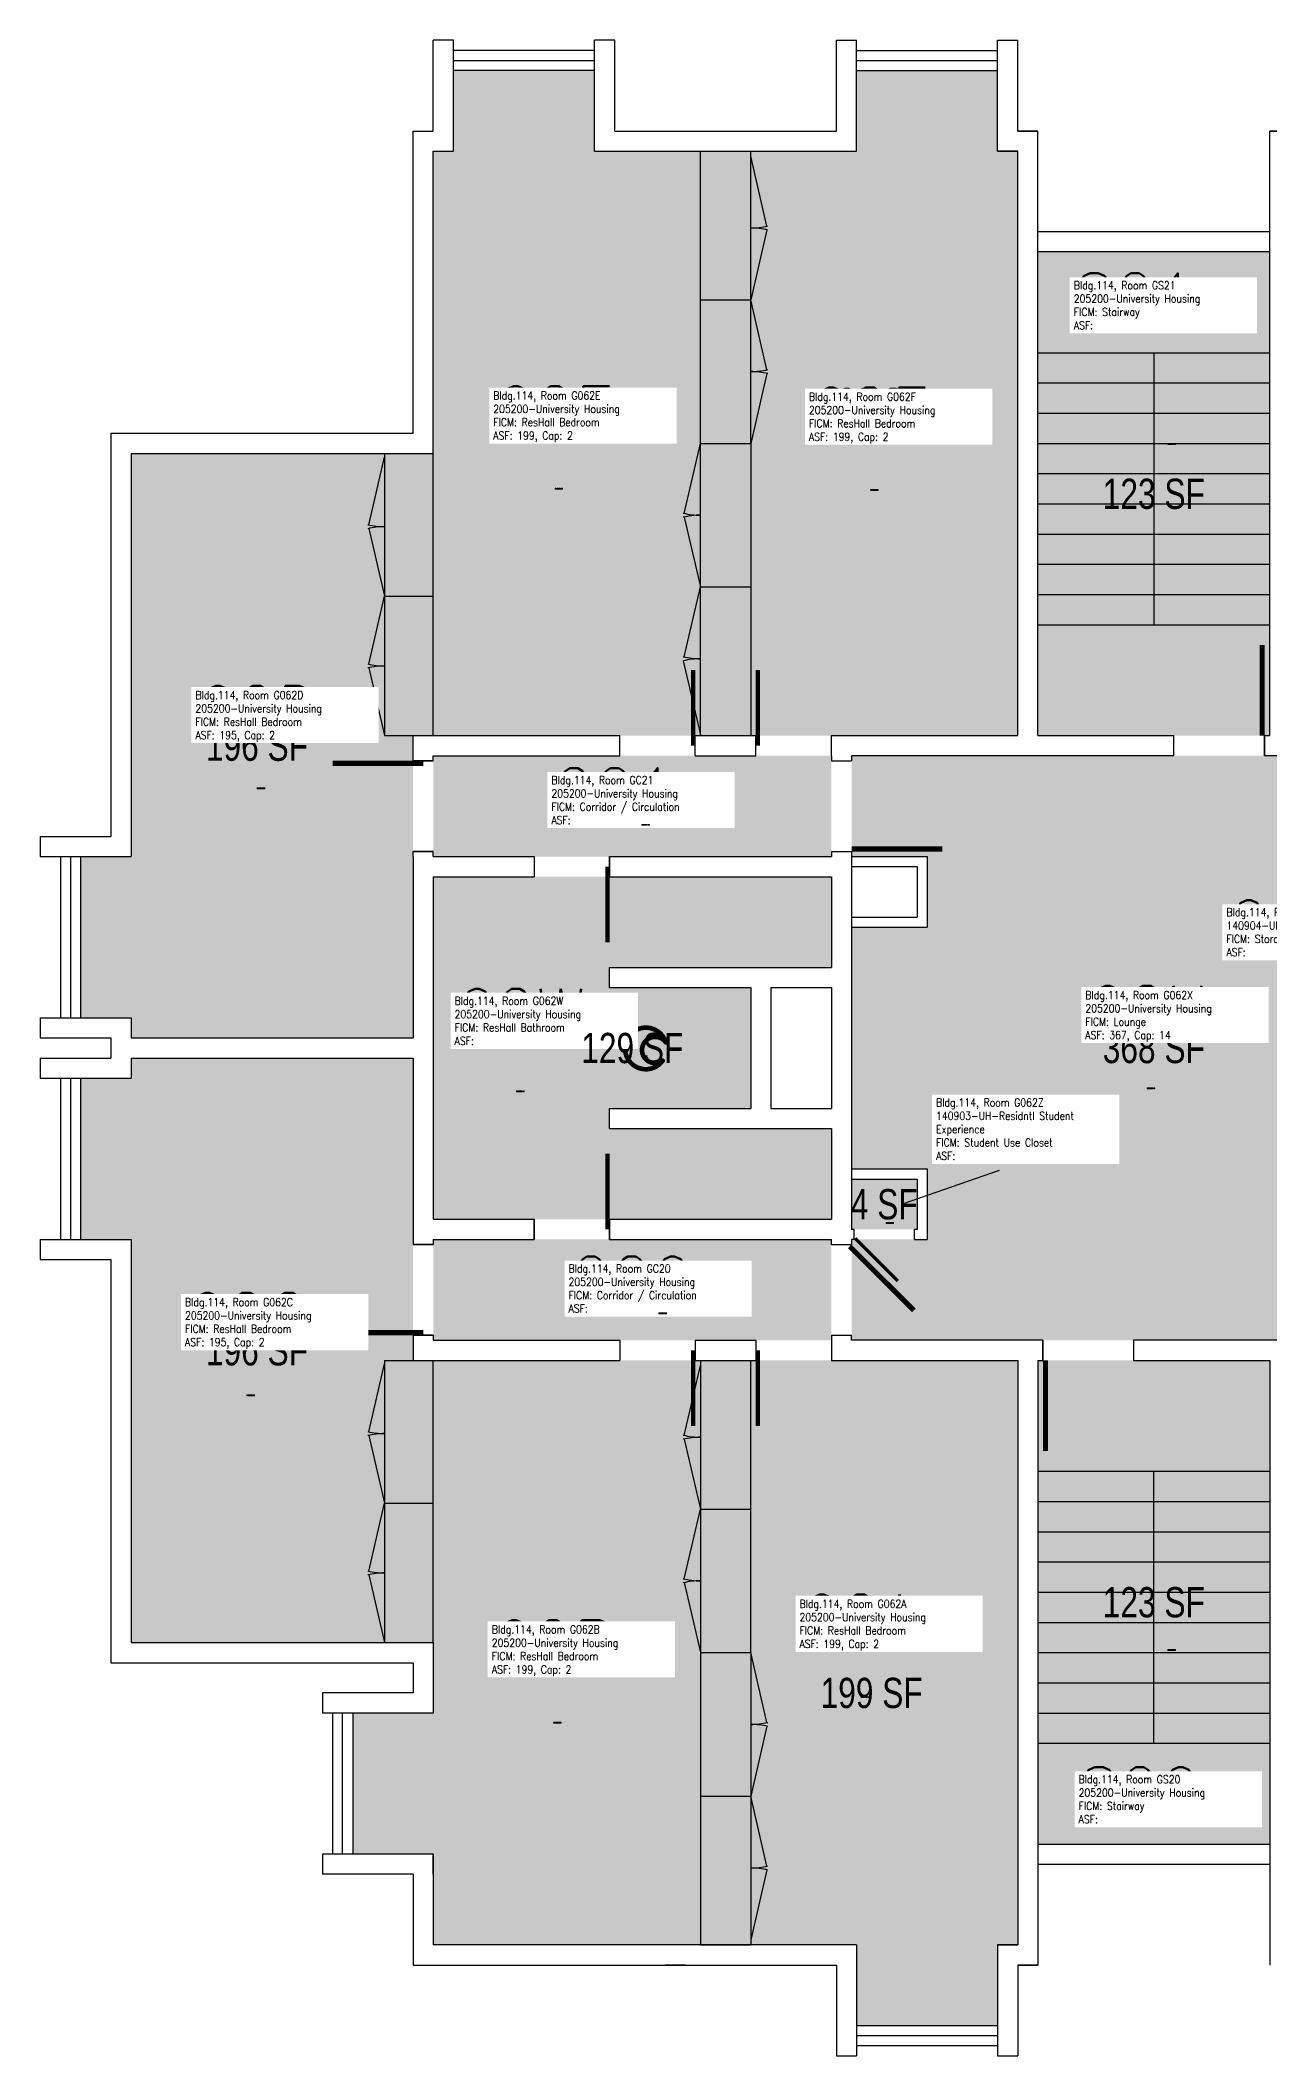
# Model space of a CAD drawing. Header units: inches. Extents: x 0 to 3624, y 0 to 3392.
# Drawn here: x 2740 to 3228, y 2592 to 3392 of the extents above; entities that cross this region are included whole.
import ezdxf
from ezdxf.enums import TextEntityAlignment as Align

# ---------------------------------------------------------------- set-up
doc = ezdxf.new("R2010")
doc.units = ezdxf.units.IN
doc.header["$LTSCALE"] = 10
doc.header["$MEASUREMENT"] = 0
doc.layers.get('0').update_dxf_attribs({"linetype": 'CONTINUOUS'})
for name, color, linetype in [('A-DOOR', 2, 'CONTINUOUS'), ('A-FLOR', 3, 'CONTINUOUS'), ('A-GLAZ', 1, 'CONTINUOUS'), ('A-GLAZ-SILL', 2, 'CONTINUOUS'), ('A-IDEN-ICON', 4, 'CONTINUOUS'), ('A-IDEN-RNUM', 7, 'CONTINUOUS'), ('A-IDEN-SNUM', 4, 'CONTINUOUS'), ('A-IDEN-VNUM', 4, 'CONTINUOUS'), ('A-WALL', 5, 'CONTINUOUS'), ('AREA-TEXT', 3, 'CONTINUOUS'), ('Rooms-Category-Color', 7, 'CONTINUOUS'), ('Rooms-College-Color', 7, 'CONTINUOUS'), ('Rooms-Department-Color', 7, 'CONTINUOUS'), ('Rooms-Division-Color', 7, 'CONTINUOUS'), ('Rooms-Information', 7, 'CONTINUOUS')]:
    doc.layers.add(name, color=color, linetype=linetype)
doc.styles.add('AREA', font='arial.ttf', dxfattribs={"width": 0.75, "height": 12})
doc.styles.add('ROOMSNUMBER', font='txt.shx', dxfattribs={"height": 0.03})
doc.styles.add('ROOMVNUMBER', font='simplex.shx', dxfattribs={"width": 0.85})

# ---------------------------------------------------------------- blocks, each defined once
blk = doc.blocks.new('CPBATH')
at = {"color": 0, "linetype": 'ByBlock', "const_width": 0.0127}
for points in [[(0.0571, 0.0168, 0.861492), (-0.0551, 0, 1)], [(-0.0551, 0, 0.726902), (0.0487, -0.0337, 1)], [(0.0571, 0.0168, 0.729002), (-0.0084, -0.0042, 1)], [(-0.0084, -0.0042, 0.609468), (0.0487, -0.0337, 1)]]:
    blk.add_lwpolyline(points, format="xyb", dxfattribs=at)
at = {"color": 0, "linetype": 'ByBlock', "const_width": 0.00637}
for points in [[(0.0544, 0.0152, 1), (0.0599, 0.0184, 1)], [(0.0459, -0.0353, 1), (0.0515, -0.0321, 1)]]:
    blk.add_lwpolyline(points, format="xyb", close=True, dxfattribs=at)

msp = doc.modelspace()

# ---------------------------------------------------------------- hatches: boundary and pattern name
at = {"layer": 'Rooms-Category-Color', "true_color": 0x728ef3}
for points in [[(2896, 3116), (2896, 3348), (2904, 3348), (2904, 3380), (2960, 3380), (2960, 3348), (3012, 3348), (3012, 3116)], [(3128, 3116), (3128, 3348), (3120, 3348), (3120, 3380), (3064, 3380), (3064, 3348), (3012, 3348), (3012, 3116)], [(2888, 2996), (2888, 3116), (2896, 3116), (2896, 3228), (2776, 3228), (2776, 3068), (2756, 3068), (2756, 3004), (2776, 3004), (2776, 2996)], [(3302, 2944), (3302, 3040), (3272.01, 3040), (3272, 3068), (3302, 3068), (3302, 3108), (3062, 3108), (3062, 3068), (3092, 3068), (3092, 3040), (3062, 3040), (3062, 2944), (3092, 2944), (3092, 2916), (3062, 2916), (3062, 2876), (3302, 2876), (3302, 2914), (3302, 2940), (3276, 2940), (3276, 2916), (3272, 2916), (3272, 2944)], [(2896, 3060), (2896, 2924), (3054, 2924), (3054, 2960), (2966, 2960), (2966, 2968), (3022, 2968), (3022, 3016), (2966, 3016), (2966, 3024), (3054, 3024), (3054, 3060)], [(2888, 2988), (2888, 2868), (2896, 2868), (2896, 2756), (2776, 2756), (2776, 2916), (2756, 2916), (2756, 2980), (2776, 2980), (2776, 2988)], [(3062, 2940), (3062, 2920), (3088, 2920), (3088, 2940)], [(2896, 2868), (2896, 2728), (2864, 2728), (2864, 2672), (2896, 2672), (2896, 2636), (3012, 2636), (3012, 2868)], [(3128, 2868), (3128, 2636), (3120, 2636), (3120, 2604), (3064, 2604), (3064, 2636), (3012, 2636), (3012, 2868)]]:
    msp.add_hatch(color=171, dxfattribs=at).paths.add_polyline_path(points)
at = {"layer": 'Rooms-Category-Color', "true_color": 0xadadad}
for points in [[(3136, 3116), (3228, 3116), (3228, 3308), (3136, 3308)], [(2896, 3068), (2896, 3108), (3054, 3108), (3054, 3068)], [(2896, 2876), (2896, 2916), (3054, 2916), (3054, 2876)], [(3136, 2676), (3228, 2676), (3228, 2868), (3136, 2868)]]:
    msp.add_hatch(color=253, dxfattribs=at).paths.add_polyline_path(points)
at = {"layer": 'Rooms-College-Color', "true_color": 0xadadad}
for points in [[(2896, 3116), (2896, 3348), (2904, 3348), (2904, 3380), (2960, 3380), (2960, 3348), (3012, 3348), (3012, 3116)], [(3128, 3116), (3128, 3348), (3120, 3348), (3120, 3380), (3064, 3380), (3064, 3348), (3012, 3348), (3012, 3116)], [(3136, 3116), (3228, 3116), (3228, 3308), (3136, 3308)], [(2888, 2996), (2888, 3116), (2896, 3116), (2896, 3228), (2776, 3228), (2776, 3068), (2756, 3068), (2756, 3004), (2776, 3004), (2776, 2996)], [(2896, 3068), (2896, 3108), (3054, 3108), (3054, 3068)], [(3302, 2944), (3302, 3040), (3272.01, 3040), (3272, 3068), (3302, 3068), (3302, 3108), (3062, 3108), (3062, 3068), (3092, 3068), (3092, 3040), (3062, 3040), (3062, 2944), (3092, 2944), (3092, 2916), (3062, 2916), (3062, 2876), (3302, 2876), (3302, 2914), (3302, 2940), (3276, 2940), (3276, 2916), (3272, 2916), (3272, 2944)], [(2896, 3060), (2896, 2924), (3054, 2924), (3054, 2960), (2966, 2960), (2966, 2968), (3022, 2968), (3022, 3016), (2966, 3016), (2966, 3024), (3054, 3024), (3054, 3060)], [(2888, 2988), (2888, 2868), (2896, 2868), (2896, 2756), (2776, 2756), (2776, 2916), (2756, 2916), (2756, 2980), (2776, 2980), (2776, 2988)], [(3062, 2940), (3062, 2920), (3088, 2920), (3088, 2940)], [(2896, 2876), (2896, 2916), (3054, 2916), (3054, 2876)], [(2896, 2868), (2896, 2728), (2864, 2728), (2864, 2672), (2896, 2672), (2896, 2636), (3012, 2636), (3012, 2868)], [(3128, 2868), (3128, 2636), (3120, 2636), (3120, 2604), (3064, 2604), (3064, 2636), (3012, 2636), (3012, 2868)], [(3136, 2676), (3228, 2676), (3228, 2868), (3136, 2868)]]:
    msp.add_hatch(color=253, dxfattribs=at).paths.add_polyline_path(points)
at = {"layer": 'Rooms-Department-Color', "true_color": 0x604aed}
for points in [[(2896, 3116), (2896, 3348), (2904, 3348), (2904, 3380), (2960, 3380), (2960, 3348), (3012, 3348), (3012, 3116)], [(3128, 3116), (3128, 3348), (3120, 3348), (3120, 3380), (3064, 3380), (3064, 3348), (3012, 3348), (3012, 3116)], [(2888, 2996), (2888, 3116), (2896, 3116), (2896, 3228), (2776, 3228), (2776, 3068), (2756, 3068), (2756, 3004), (2776, 3004), (2776, 2996)], [(3302, 2944), (3302, 3040), (3272.01, 3040), (3272, 3068), (3302, 3068), (3302, 3108), (3062, 3108), (3062, 3068), (3092, 3068), (3092, 3040), (3062, 3040), (3062, 2944), (3092, 2944), (3092, 2916), (3062, 2916), (3062, 2876), (3302, 2876), (3302, 2914), (3302, 2940), (3276, 2940), (3276, 2916), (3272, 2916), (3272, 2944)], [(2896, 3060), (2896, 2924), (3054, 2924), (3054, 2960), (2966, 2960), (2966, 2968), (3022, 2968), (3022, 3016), (2966, 3016), (2966, 3024), (3054, 3024), (3054, 3060)], [(2888, 2988), (2888, 2868), (2896, 2868), (2896, 2756), (2776, 2756), (2776, 2916), (2756, 2916), (2756, 2980), (2776, 2980), (2776, 2988)], [(3062, 2940), (3062, 2920), (3088, 2920), (3088, 2940)], [(2896, 2868), (2896, 2728), (2864, 2728), (2864, 2672), (2896, 2672), (2896, 2636), (3012, 2636), (3012, 2868)], [(3128, 2868), (3128, 2636), (3120, 2636), (3120, 2604), (3064, 2604), (3064, 2636), (3012, 2636), (3012, 2868)]]:
    msp.add_hatch(color=173, dxfattribs=at).paths.add_polyline_path(points)
at = {"layer": 'Rooms-Department-Color', "true_color": 0xacacac}
for points in [[(3136, 3116), (3228, 3116), (3228, 3308), (3136, 3308)], [(2896, 3068), (2896, 3108), (3054, 3108), (3054, 3068)], [(2896, 2876), (2896, 2916), (3054, 2916), (3054, 2876)], [(3136, 2676), (3228, 2676), (3228, 2868), (3136, 2868)]]:
    msp.add_hatch(color=253, dxfattribs=at).paths.add_polyline_path(points)
at = {"layer": 'Rooms-Division-Color', "true_color": 0x604aed}
for points in [[(2896, 3116), (2896, 3348), (2904, 3348), (2904, 3380), (2960, 3380), (2960, 3348), (3012, 3348), (3012, 3116)], [(3128, 3116), (3128, 3348), (3120, 3348), (3120, 3380), (3064, 3380), (3064, 3348), (3012, 3348), (3012, 3116)], [(2888, 2996), (2888, 3116), (2896, 3116), (2896, 3228), (2776, 3228), (2776, 3068), (2756, 3068), (2756, 3004), (2776, 3004), (2776, 2996)], [(3302, 2944), (3302, 3040), (3272.01, 3040), (3272, 3068), (3302, 3068), (3302, 3108), (3062, 3108), (3062, 3068), (3092, 3068), (3092, 3040), (3062, 3040), (3062, 2944), (3092, 2944), (3092, 2916), (3062, 2916), (3062, 2876), (3302, 2876), (3302, 2914), (3302, 2940), (3276, 2940), (3276, 2916), (3272, 2916), (3272, 2944)], [(2896, 3060), (2896, 2924), (3054, 2924), (3054, 2960), (2966, 2960), (2966, 2968), (3022, 2968), (3022, 3016), (2966, 3016), (2966, 3024), (3054, 3024), (3054, 3060)], [(2888, 2988), (2888, 2868), (2896, 2868), (2896, 2756), (2776, 2756), (2776, 2916), (2756, 2916), (2756, 2980), (2776, 2980), (2776, 2988)], [(3062, 2940), (3062, 2920), (3088, 2920), (3088, 2940)], [(2896, 2868), (2896, 2728), (2864, 2728), (2864, 2672), (2896, 2672), (2896, 2636), (3012, 2636), (3012, 2868)], [(3128, 2868), (3128, 2636), (3120, 2636), (3120, 2604), (3064, 2604), (3064, 2636), (3012, 2636), (3012, 2868)]]:
    msp.add_hatch(color=173, dxfattribs=at).paths.add_polyline_path(points)
at = {"layer": 'Rooms-Division-Color', "true_color": 0xadadad}
for points in [[(3136, 3116), (3228, 3116), (3228, 3308), (3136, 3308)], [(2896, 3068), (2896, 3108), (3054, 3108), (3054, 3068)], [(2896, 2876), (2896, 2916), (3054, 2916), (3054, 2876)], [(3136, 2676), (3228, 2676), (3228, 2868), (3136, 2868)]]:
    msp.add_hatch(color=253, dxfattribs=at).paths.add_polyline_path(points)

# ---------------------------------------------------------------- linework, layer by layer
at = {"layer": 'A-DOOR'}
for points in [[(3225, 3116, 2, 2, 0), (3225, 3152, 0, 0, 0.414214), (3190, 3116, 0, 0, 0.814237)], [(2999.17, 3112, 1.67, 1.67, 0), (2999.17, 3142, 0, 0, 0.414214), (2970, 3112, 0, 0, 0.814237)], [(3024.83, 3112, 1.67, 1.67, 0), (3024.83, 3142, 0, 0, -0.414214), (3054, 3112, 0, 0, -0.814237)], [(2892, 3105, 2, 2, 0), (2856, 3105, 0, 0, 0.414214), (2892, 3070, 0, 0, 0.814237)], [(3062, 3071, 2, 2, 0), (3098, 3071, 0, 0, 0.414214), (3062, 3106, 0, 0, 0.814237)], [(2965.17, 3064, 1.67, 1.67, 0), (2965.17, 3034, 0, 0, -0.414214), (2936, 3064, 0, 0, -0.814237)], [(2965.17, 2920, 1.67, 1.67, 0), (2965.17, 2950, 0, 0, 0.414214), (2936, 2920, 0, 0, 0.814237)], [(2892, 2879, 2, 2, 0), (2856, 2879, 0, 0, -0.414214), (2892, 2914, 0, 0, -0.814237)], [(3061.29, 2913.29, 2, 2, 0), (3086.75, 2887.84, 0, 0, -0.195255), (3062, 2877.79, 0, 0, -0.195255)], [(3063.47, 2916.47, 1.33, 1.33, 0), (3080.44, 2899.5, 0, 0, 0.195255), (3087.14, 2916, 0, 0, 0.195255)], [(2999.17, 2872, 1.67, 1.67, 0), (2999.17, 2842, 0, 0, -0.414214), (2970, 2872, 0, 0, -0.814237)], [(3024.83, 2872, 1.67, 1.67, 0), (3024.83, 2842, 0, 0, 0.414214), (3054, 2872, 0, 0, 0.814237)], [(3139, 2868, 2, 2, 0), (3139, 2832, 0, 0, 0.414214), (3174, 2868, 0, 0, 0.814237)]]:
    msp.add_lwpolyline(points, format="xyseb", dxfattribs=at)
at = {"layer": 'A-FLOR'}
for p, q in [((3002, 3348), (3022, 3348)), ((3002, 3232), (3002, 3348)), ((3022, 3232), (3022, 3348)), ((3028.41, 3318.23), (3022, 3346)), ((3028.41, 3316.77), (3022, 3289)), ((3002, 3289), (3022, 3289)), ((3028.41, 3261.23), (3022, 3289)), ((3136, 3268), (3228, 3268)), ((3182, 3268), (3182, 3160)), ((3028.41, 3259.77), (3022, 3232)), ((3136, 3256), (3228, 3256)), ((3136, 3244), (3228, 3244)), ((2870.38, 3199.64), (2876.6, 3226.58)), ((2876.6, 3228), (2896, 3228)), ((2876.6, 3228), (2876.6, 3171.29)), ((2876.6, 3226.58), (2876.6, 3171.29)), ((2896, 3116), (2896, 3228)), ((2995.59, 3204.23), (3002, 3232)), ((3002, 3232), (3022, 3232)), ((3002, 3175), (3002, 3232)), ((3022, 3232), (3022, 3116)), ((3136, 3232), (3228, 3232)), ((3136, 3220), (3228, 3220)), ((2995.59, 3202.77), (3002, 3175)), ((3136, 3208), (3228, 3208)), ((2870.38, 3198.23), (2876.6, 3171.29)), ((3136, 3196), (3228, 3196)), ((3136, 3184), (3228, 3184)), ((2870.38, 3144.35), (2876.6, 3171.29)), ((2876.6, 3171.29), (2896, 3171.29)), ((2876.6, 3171.29), (2876.6, 3116)), ((2995.59, 3147.23), (3002, 3175)), ((3002, 3175), (3022, 3175)), ((3002, 3116), (3002, 3175)), ((3002, 3118), (3002, 3175)), ((3136, 3172), (3228, 3172)), ((3136, 3160), (3228, 3160)), ((2995.23, 3145.68), (3002, 3116.37)), ((2870.38, 3142.94), (2876.6, 3116)), ((2876.6, 3116), (2896, 3116)), ((2870.38, 2839.64), (2876.6, 2866.58)), ((2876.6, 2868), (2896, 2868)), ((2876.6, 2868), (2876.6, 2811.29)), ((2876.6, 2866.58), (2876.6, 2811.29)), ((2896, 2756), (2896, 2868)), ((2995.59, 2838.23), (3002, 2866)), ((3002, 2868), (3002, 2809)), ((3002, 2866), (3002, 2809)), ((3022, 2752), (3022, 2868)), ((2870.38, 2838.23), (2876.6, 2811.29)), ((2995.59, 2836.77), (3002, 2809)), ((3136, 2824), (3228, 2824)), ((3182, 2716), (3182, 2824)), ((2870.38, 2784.35), (2876.6, 2811.29)), ((2876.6, 2811.29), (2896, 2811.29)), ((2876.6, 2811.29), (2876.6, 2756)), ((2995.59, 2781.23), (3002, 2809)), ((3002, 2809), (3022, 2809)), ((3002, 2809), (3002, 2752)), ((3136, 2812), (3228, 2812)), ((3136, 2800), (3228, 2800)), ((3136, 2788), (3228, 2788)), ((2870.38, 2782.94), (2876.6, 2756)), ((2995.59, 2779.77), (3002, 2752)), ((3136, 2776), (3228, 2776)), ((3136, 2764), (3228, 2764)), ((2876.6, 2756), (2896, 2756)), ((3002, 2752), (3022, 2752)), ((3002, 2752), (3002, 2636)), ((3028.41, 2724.23), (3022, 2752)), ((3022, 2752), (3022, 2636)), ((3136, 2752), (3228, 2752)), ((3136, 2740), (3228, 2740)), ((3028.41, 2722.77), (3022, 2695)), ((3136, 2728), (3228, 2728)), ((3136, 2716), (3228, 2716)), ((3002, 2695), (3022, 2695)), ((3028.41, 2667.23), (3022, 2695)), ((3028.41, 2665.77), (3022, 2638)), ((3002, 2636), (3022, 2636))]:
    msp.add_line(p, q, dxfattribs=at)
for centre, radius, start, end in [((3022, 3346), 28.5, 270, 283.7374), ((3022, 3289), 28.5, 76.2626, 90), ((3022, 3289), 28.5, 270, 283.7374), ((3022, 3232), 28.5, 76.2626, 90), ((3002, 3232), 28.5, 256.2626, 270), ((3002, 3175), 28.5, 90, 103.7374), ((2876.6, 3226.58), 27.64, 256.2626, 270), ((2876.6, 3171.29), 27.64, 90, 103.7374), ((2876.6, 3171.29), 27.64, 256.2626, 270), ((3002, 3175), 28.5, 256.2626, 270), ((3002, 3118), 28.5, 90, 103.7374), ((2876.6, 3116), 27.64, 90, 103.7374), ((2876.6, 2866.58), 27.64, 256.2626, 270), ((2876.6, 2811.29), 27.64, 90, 103.7374), ((3002, 2866), 28.5, 256.2626, 270), ((3002, 2809), 28.5, 90, 103.7374), ((2876.6, 2811.29), 27.64, 256.2626, 270), ((2876.6, 2756), 27.64, 90, 103.7374), ((3002, 2809), 28.5, 256.2626, 270), ((3002, 2752), 28.5, 90, 103.7374), ((3022, 2752), 28.5, 270, 283.7374), ((3022, 2695), 28.5, 76.2626, 90), ((3022, 2695), 28.5, 270, 283.7374), ((3022, 2638), 28.5, 76.2626, 90)]:
    msp.add_arc(centre, radius, start, end, dxfattribs=at)
at = {"layer": 'A-GLAZ'}
for p, q in [((2904, 3384), (2960, 3384)), ((3064, 3384), (3120, 3384)), ((2752, 3068), (2752, 3004)), ((2752, 2980), (2752, 2916)), ((2860, 2672), (2860, 2728)), ((3064, 2600), (3120, 2600))]:
    msp.add_line(p, q, dxfattribs=at)
at = {"layer": 'A-GLAZ-SILL'}
for p, q in [((2960, 3388), (2904, 3388)), ((3064, 3388), (3120, 3388)), ((2960, 3380), (2904, 3380)), ((3064, 3380), (3120, 3380)), ((2748, 3068), (2748, 3004)), ((2756, 3068), (2756, 3004)), ((2748, 2980), (2748, 2916)), ((2756, 2980), (2756, 2916)), ((2856, 2728), (2856, 2672)), ((2864, 2728), (2864, 2672)), ((3064, 2604), (3120, 2604)), ((3064, 2596), (3120, 2596))]:
    msp.add_line(p, q, dxfattribs=at)
at = {"layer": 'A-IDEN-VNUM'}
msp.add_lwpolyline([(3120.55, 2943.43), (3082.86, 2930.28)], dxfattribs=at)
at = {"layer": 'A-WALL'}
for p, q in [((2896, 3356), (2896, 3392)), ((2904, 3392), (2896, 3392)), ((2904, 3348), (2904, 3392)), ((2960, 3348), (2960, 3392)), ((2968, 3392), (2960, 3392)), ((2968, 3356), (2968, 3392)), ((3056, 3356), (3056, 3392)), ((3056, 3392), (3064, 3392)), ((3064, 3348), (3064, 3392)), ((3120, 3348), (3120, 3392)), ((3120, 3392), (3128, 3392)), ((3128, 3356), (3128, 3392)), ((2888, 3236), (2888, 3356)), ((2888, 3356), (2896, 3356)), ((2968, 3356), (3056, 3356)), ((3136, 3356), (3128, 3356)), ((3128, 3356), (3136, 3356)), ((3136, 3356), (3128, 3356)), ((3128, 3356), (3136, 3356)), ((3136, 3116), (3136, 3356)), ((3228, 3116), (3228, 3356)), ((3228, 3356), (3236, 3356)), ((3236, 3356), (3228, 3356)), ((3228, 3356), (3236, 3356)), ((3236, 3356), (3228, 3356)), ((2896, 3228), (2896, 3348)), ((2896, 3348), (2904, 3348)), ((2960, 3348), (3064, 3348)), ((3128, 3348), (3120, 3348)), ((3120, 3348), (3128, 3348)), ((3128, 3348), (3120, 3348)), ((3120, 3348), (3128, 3348)), ((3128, 3116), (3128, 3348)), ((3228, 3316), (3136, 3316)), ((3228, 3308), (3136, 3308)), ((2768, 3236), (2768, 3076)), ((2768, 3236), (2888, 3236)), ((2776, 3228), (2776, 3068)), ((2776, 3228), (2896, 3228)), ((2888, 3108), (2888, 3116)), ((2888, 3116), (2970, 3116)), ((2970, 3108), (2970, 3116)), ((2970, 3108), (2970, 3116)), ((3000, 3116), (3024, 3116)), ((3000, 3108), (3000, 3116)), ((3000, 3108), (3000, 3116)), ((3024, 3108), (3024, 3116)), ((3024, 3108), (3024, 3116)), ((3054, 3116), (3128, 3116)), ((3054, 3108), (3054, 3116)), ((3054, 3108), (3054, 3116)), ((3136, 3116), (3190, 3116)), ((3190, 3108), (3190, 3116)), ((3226, 3116), (3226, 3108)), ((3226, 3108), (3226, 3116)), ((3226, 3116), (3228, 3116)), ((2888, 3106), (2888, 3108)), ((2888, 3106), (2896, 3106)), ((2896, 3106), (2888, 3106)), ((2896, 3108), (2970, 3108)), ((2896, 3106), (2896, 3108)), ((3000, 3108), (3024, 3108)), ((3054, 3108), (3054, 3106)), ((3054, 3106), (3062, 3106)), ((3062, 3108), (3062, 3106)), ((3190, 3108), (3062, 3108)), ((3302, 3108), (3226, 3108)), ((2740, 3076), (2768, 3076)), ((2740, 3076), (2740, 3068)), ((2740, 3068), (2776, 3068)), ((2888, 3070), (2896, 3070)), ((2888, 3068), (2888, 3070)), ((2896, 3070), (2888, 3070)), ((2888, 3068), (2888, 2996)), ((2896, 3068), (2896, 3070)), ((2896, 3068), (2936, 3068)), ((2936, 3068), (2936, 3060)), ((2936, 3068), (2936, 3060)), ((2966, 3068), (3054, 3068)), ((2966, 3060), (2966, 3068)), ((2966, 3068), (2966, 3060)), ((3054, 3070), (3054, 3068)), ((3054, 3070), (3062, 3070)), ((3062, 3070), (3062, 2920)), ((3062, 3068), (3092, 3068)), ((3092, 3068), (3092, 3040)), ((2896, 3060), (2896, 2924)), ((2896, 3060), (2936, 3060)), ((2966, 3060), (3054, 3060)), ((3054, 3060), (3054, 3024)), ((3062, 3064), (3088, 3064)), ((3088, 3064), (3088, 3044)), ((3062, 3044), (3088, 3044)), ((3062, 3040), (3092, 3040)), ((2966, 3024), (3054, 3024)), ((2966, 3016), (2966, 3024)), ((2966, 3016), (3022, 3016)), ((3022, 3016), (3022, 2968)), ((3030, 3016), (3030, 2968)), ((3030, 3016), (3054, 3016)), ((3054, 3016), (3054, 2968)), ((2740, 3004), (2740, 2996)), ((2740, 3004), (2776, 3004)), ((2776, 3004), (2776, 2996)), ((2740, 2996), (2768, 2996)), ((2768, 2996), (2768, 2988)), ((2776, 2996), (2888, 2996)), ((2740, 2988), (2768, 2988)), ((2740, 2988), (2740, 2980)), ((2776, 2988), (2888, 2988)), ((2776, 2988), (2776, 2980)), ((2888, 2988), (2888, 2916)), ((2740, 2980), (2776, 2980)), ((2966, 2968), (3022, 2968)), ((2966, 2960), (2966, 2968)), ((3030, 2968), (3054, 2968)), ((2966, 2960), (3054, 2960)), ((3054, 2960), (3054, 2924)), ((3062, 2944), (3092, 2944)), ((3062, 2940), (3088, 2940)), ((3088, 2940), (3088, 2920)), ((3092, 2944), (3092, 2916)), ((2896, 2924), (2936, 2924)), ((2936, 2924), (2936, 2916)), ((2936, 2916), (2936, 2924)), ((2966, 2924), (3054, 2924)), ((2966, 2924), (2966, 2916)), ((2966, 2916), (2966, 2924)), ((2740, 2916), (2776, 2916)), ((2740, 2916), (2740, 2908)), ((2776, 2916), (2776, 2756)), ((2888, 2916), (2888, 2914)), ((2888, 2914), (2896, 2914)), ((2896, 2914), (2888, 2914)), ((2896, 2916), (2936, 2916)), ((2896, 2916), (2896, 2914)), ((2966, 2916), (3054, 2916)), ((3054, 2914), (3054, 2916)), ((3054, 2914), (3062, 2914)), ((3063, 2920), (3062, 2920)), ((3063, 2916), (3062, 2916)), ((3062, 2916), (3062, 2914)), ((3063, 2916), (3063, 2920)), ((3087, 2916), (3087, 2920)), ((3088, 2920), (3087, 2920)), ((3087, 2916), (3092, 2916)), ((2740, 2908), (2768, 2908)), ((2768, 2908), (2768, 2748)), ((2888, 2878), (2896, 2878)), ((2888, 2878), (2888, 2876)), ((2896, 2878), (2888, 2878)), ((2888, 2876), (2888, 2868)), ((2896, 2878), (2896, 2876)), ((2896, 2876), (2970, 2876)), ((2970, 2876), (2970, 2868)), ((2970, 2876), (2970, 2868)), ((3000, 2876), (3000, 2868)), ((3000, 2876), (3024, 2876)), ((3000, 2876), (3000, 2868)), ((3024, 2876), (3024, 2868)), ((3024, 2876), (3024, 2868)), ((3054, 2878), (3054, 2868)), ((3054, 2878), (3062, 2878)), ((3054, 2876), (3054, 2868)), ((3062, 2876), (3062, 2878)), ((3138, 2876), (3062, 2876)), ((3138, 2868), (3138, 2876)), ((3138, 2876), (3138, 2868)), ((3302, 2876), (3174, 2876)), ((3174, 2876), (3174, 2868)), ((2888, 2868), (2970, 2868)), ((3000, 2868), (3024, 2868)), ((3054, 2868), (3128, 2868)), ((3128, 2868), (3128, 2636)), ((3136, 2868), (3138, 2868)), ((3136, 2868), (3136, 2628)), ((3174, 2868), (3228, 2868)), ((3228, 2868), (3228, 2628)), ((2776, 2756), (2896, 2756)), ((2896, 2756), (2896, 2728)), ((2896, 2756), (2896, 2728)), ((2768, 2748), (2888, 2748)), ((2888, 2748), (2888, 2736)), ((2888, 2748), (2888, 2736)), ((2888, 2736), (2852, 2736)), ((2852, 2736), (2852, 2728)), ((2896, 2728), (2852, 2728)), ((3136, 2676), (3228, 2676)), ((2896, 2672), (2852, 2672)), ((2852, 2672), (2852, 2664)), ((2896, 2664), (2896, 2672)), ((2896, 2672), (2896, 2636)), ((2896, 2672), (2896, 2636)), ((3136, 2668), (3228, 2668)), ((2888, 2664), (2852, 2664)), ((2888, 2664), (2888, 2628)), ((2888, 2664), (2888, 2628)), ((3064, 2636), (2896, 2636)), ((3064, 2636), (3064, 2592)), ((3128, 2636), (3120, 2636)), ((3120, 2636), (3128, 2636)), ((3128, 2636), (3120, 2636)), ((3120, 2636), (3120, 2592)), ((2888, 2628), (3056, 2628)), ((2996, 2628, -0.04), (2988, 2628, -0.04)), ((3056, 2628), (3056, 2592)), ((3136, 2628), (3128, 2628)), ((3128, 2628), (3136, 2628)), ((3136, 2628), (3128, 2628)), ((3128, 2628), (3128, 2592)), ((3056, 2592), (3064, 2592)), ((3120, 2592), (3128, 2592))]:
    msp.add_line(p, q, dxfattribs=at)

# ---------------------------------------------------------------- block references
at = {"layer": 'A-IDEN-ICON', "xscale": 144, "yscale": 144, "zscale": 144}
msp.add_blockref('CPBATH', (2980.05, 2991.82), dxfattribs=at)

# ---------------------------------------------------------------- texts
at = {"layer": 'A-IDEN-RNUM', "style": 'ROOMSNUMBER'}
for s, p in [('0S21-00', (3187.51, 3231.54)), ('0062-E0', (2944.28, 3213.8)), ('0062-F0', (3069.56, 3213.34)), ('0062-D0', (2826.05, 3094.89)), ('0C21-00', (2978.69, 3080.42)), ('0062-X0', (3179.31, 2975.84)), ('0062-W0', (2928.93, 2974.59)), ('0062-Z0', (3075.67, 2922.38)), ('0C20-00', (2985.49, 2886.51)), ('0062-C0', (2821.91, 2853.93)), ('0S20-00', (3187.51, 2752.83)), ('0062-A0', (3065.83, 2734.17)), ('0062-B0', (2943.69, 2724.01))]:
    msp.add_text(s, height=0.36, dxfattribs=at).set_placement(p)
at = {"layer": 'A-IDEN-SNUM', "style": 'ROOMSNUMBER'}
for s, p in [('1140GS2100', (3187.51, 3231.54)), ('1140G062E0', (2944.28, 3213.8)), ('1140G062F0', (3069.56, 3213.34)), ('1140G062D0', (2826.05, 3094.89)), ('1140GC2100', (2978.69, 3080.42)), ('1140G062X0', (3179.31, 2975.84)), ('1140G062W0', (2928.93, 2974.59)), ('1140G062Z0', (3075.67, 2922.38)), ('1140GC2000', (2985.49, 2886.51)), ('1140G062C0', (2821.91, 2853.93)), ('1140GS2000', (3187.51, 2752.83)), ('1140G062A0', (3065.83, 2734.17)), ('1140G062B0', (2943.69, 2724.01))]:
    msp.add_text(s, height=0.36, dxfattribs=at).set_placement(p)
at = {"layer": 'A-IDEN-VNUM', "style": 'ROOMVNUMBER', "width": 0.85}
for s, p in [('S21', (3150.25, 3277.27)), ('62E', (2919.81, 3232.46)), ('62F', (3045.09, 3232)), ('62D', (2801.58, 3113.54)), ('C21', (2942.88, 3080.88)), ('62U', (3210.83, 3028.42)), ('62X', (3154.83, 2994.49)), ('62W', (2904.46, 2993.25)), ('62Z', (3095.56, 2947.59)), ('C20', (2949.67, 2886.98)), ('62C', (2797.44, 2872.58)), ('62A', (3041.36, 2752.83)), ('62B', (2919.22, 2742.66)), ('S20', (3152.15, 2684.24))]:
    msp.add_text(s, height=22.238, dxfattribs=at).set_placement(p)
at = {"layer": 'AREA-TEXT', "style": 'AREA', "width": 0.75}
for s, p in [('199 SF', (2954, 3248)), ('199 SF', (3070, 3248)), ('123 SF', (3182, 3212)), ('196 SF', (2826, 3112)), ('44 SF', (2975, 3088)), ('129 SF', (2975, 2992)), ('368 SF', (3182, 2992)), ('4 SF', (3075, 2930)), ('44 SF', (2975, 2896)), ('196 SF', (2826, 2872)), ('123 SF', (3182, 2772)), ('199 SF', (2938, 2752)), ('199 SF', (3070, 2736))]:
    msp.add_text(s, height=12, dxfattribs=at).set_placement(p, align=Align.MIDDLE_CENTER)

# ---------------------------------------------------------------- next in the draw order: texts
at = {"layer": 'Rooms-Information', "char_height": 3.1768, "width": 71.1604, "attachment_point": 7, "style": 'ROOMVNUMBER', "bg_fill": 3, "box_fill_scale": 1.5, "bg_fill_color": 256, "bg_fill_true_color": 13158600, "bg_fill_transparency": 0}
for s, insert in [('Bldg.114, Room GS21^M^J205200-University Housing^M^JFICM: Stairway^M^JASF: ', (3150.25, 3277.27)), ('Bldg.114, Room G062E^M^J205200-University Housing^M^JFICM: ResHall Bedroom^M^JASF: 199, Cap: 2', (2919.81, 3232.46)), ('Bldg.114, Room G062F^M^J205200-University Housing^M^JFICM: ResHall Bedroom^M^JASF: 199, Cap: 2', (3045.09, 3232)), ('Bldg.114, Room G062D^M^J205200-University Housing^M^JFICM: ResHall Bedroom^M^JASF: 195, Cap: 2', (2801.58, 3113.54)), ('Bldg.114, Room GC21^M^J205200-University Housing^M^JFICM: Corridor / Circulation^M^JASF: ', (2942.88, 3080.88)), ('Bldg.114, Room G062U^M^J140904-UH-Custodial Operations^M^JFICM: Storage Closet^M^JASF: ', (3210.83, 3028.42)), ('Bldg.114, Room G062X^M^J205200-University Housing^M^JFICM: Lounge^M^JASF: 367, Cap: 14', (3154.83, 2994.49)), ('Bldg.114, Room G062W^M^J205200-University Housing^M^JFICM: ResHall Bathroom^M^JASF: ', (2904.46, 2993.25)), ('Bldg.114, Room G062Z^M^J140903-UH-Residntl Student Experience^M^JFICM: Student Use Closet^M^JASF: ', (3095.56, 2947.59)), ('Bldg.114, Room GC20^M^J205200-University Housing^M^JFICM: Corridor / Circulation^M^JASF: ', (2949.67, 2886.98)), ('Bldg.114, Room G062C^M^J205200-University Housing^M^JFICM: ResHall Bedroom^M^JASF: 195, Cap: 2', (2797.44, 2872.58)), ('Bldg.114, Room G062A^M^J205200-University Housing^M^JFICM: ResHall Bedroom^M^JASF: 199, Cap: 2', (3041.36, 2752.83)), ('Bldg.114, Room G062B^M^J205200-University Housing^M^JFICM: ResHall Bedroom^M^JASF: 199, Cap: 2', (2919.22, 2742.66)), ('Bldg.114, Room GS20^M^J205200-University Housing^M^JFICM: Stairway^M^JASF: ', (3152.15, 2684.24))]:
    msp.add_mtext(s, dxfattribs=dict(at, insert=insert))

doc.saveas('drawing.dxf')
